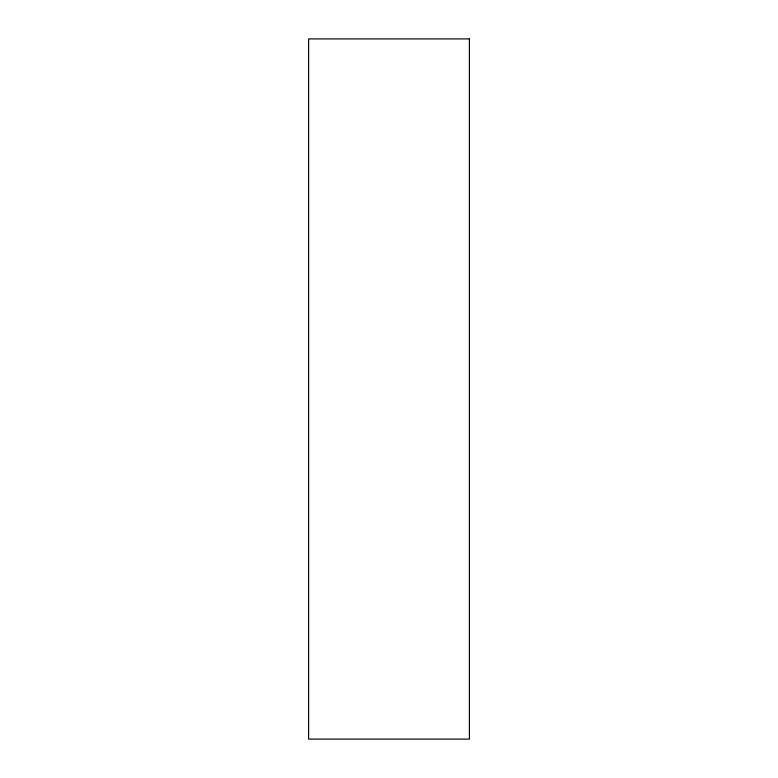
<?xml version="1.0" encoding="UTF-8"?>
<svg xmlns="http://www.w3.org/2000/svg" width="778" height="778" viewBox="0 0 778 778"><rect width="100%" height="100%" fill="white"/><g stroke="black" fill="none" stroke-linecap="round" stroke-linejoin="round"><path stroke-width="1.17" d="M469.406 38.9L308.594 38.9L308.594 739.1L469.406 739.1L469.406 38.9"/></g></svg>
